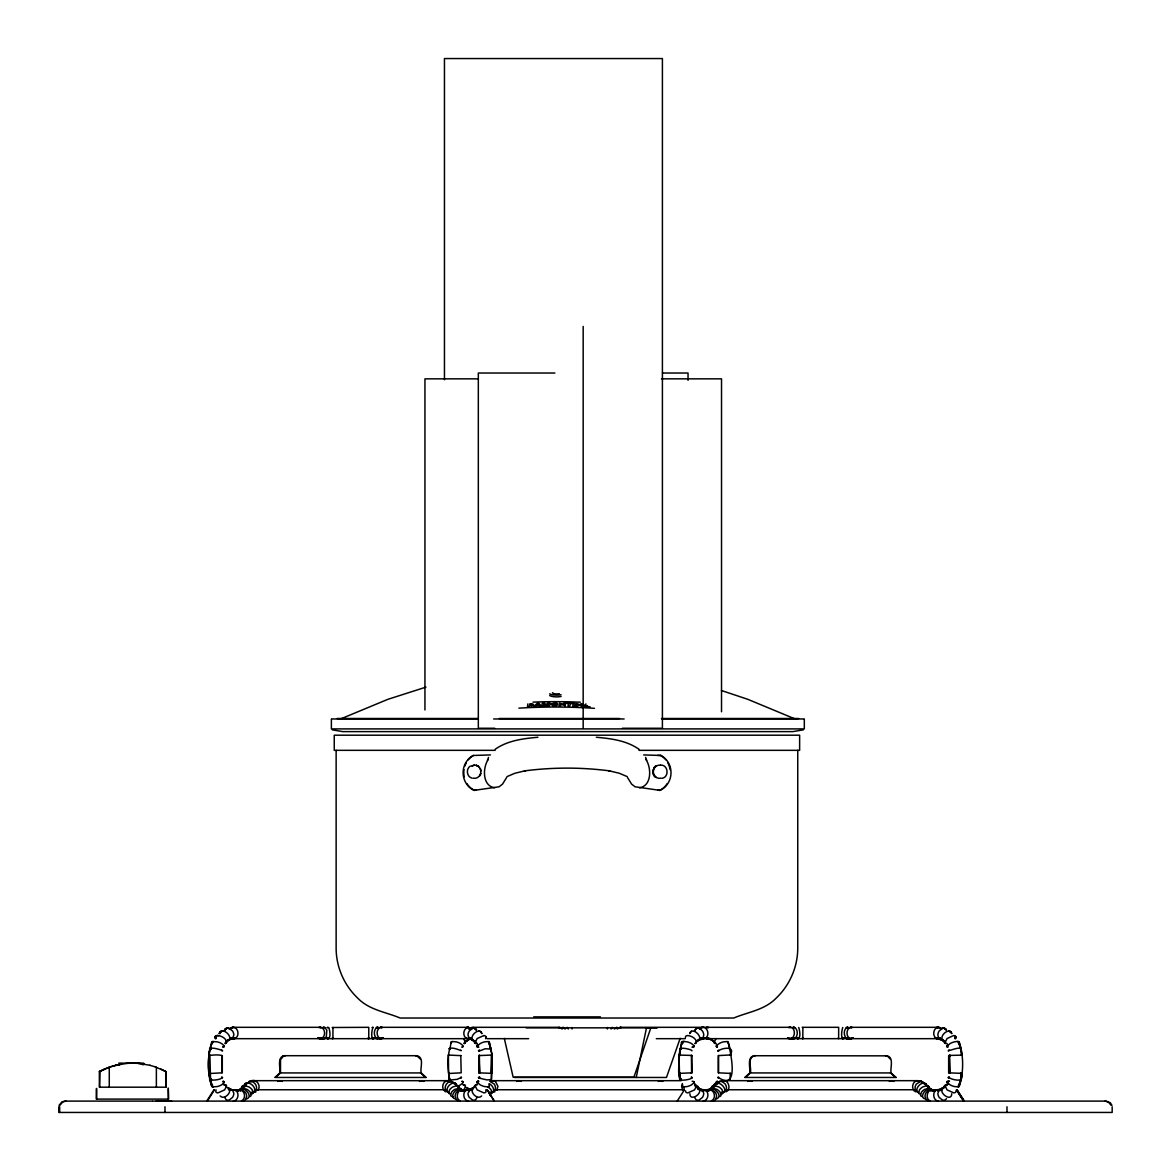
<?xml version="1.0" encoding="UTF-8"?>
<svg xmlns="http://www.w3.org/2000/svg" width="1171" height="1171" viewBox="0 0 1171 1171"><rect width="100%" height="100%" fill="white"/><g stroke="black" fill="none" stroke-linecap="round" stroke-linejoin="round"><path stroke-width="1.5" d="M225.418 1043.522A7.465 3.25 32.4 0 0 226.589 1042.468L226.471 1041.634M465.355 1041.634L465.311 1042.468A7.465 3.25 32.4 0 1 464.14 1043.522M474.577 1086.79L474.636 1085.941A7.465 3.25 32.4 0 1 475.807 1084.902M685.459 1037.594L685.503 1036.745A7.465 3.25 32.4 0 1 687.743 1035.559M696.379 1041.634L696.321 1042.468A7.465 3.25 32.4 0 1 695.15 1043.522M944.485 1086.79L944.529 1085.941A7.465 3.25 32.4 0 1 946.754 1084.756M947.354 1084.756A7.465 3.25 32.4 0 0 945.129 1085.941L947.046 1089.864L953.721 1092.85A7.465 3.25 32.4 0 0 955.946 1091.665L955.99 1090.83M215.186 1036.745L215.449 1038.56M215.771 1036.745L216.049 1038.56M226.589 1042.468C226.457 1038.399 221.641 1035.94 217.996 1035.559A7.465 3.25 32.4 0 0 215.61 1036.745L215.874 1038.56M474.416 1086.79L474.46 1085.941M696.496 1042.468C696.364 1038.399 691.549 1035.94 687.904 1035.559M944.309 1086.79L944.368 1085.941M944.895 1086.79L944.953 1085.941M468.678 1091.138L467.961 1088.137M689.895 1093.714C689.719 1101.252 700.756 1095.148 699.79 1089.952L697.535 1087.639M607.368 1028.987L607.515 1027.509M802.384 1037.916L802.808 1038.677L802.882 1027.509M210.429 1048.382C207.179 1059.243 207.75 1074.495 211.658 1086.117M211.834 1086.117C207.311 1072.182 207.589 1056.33 211.658 1042.292M449.913 1048.382C447.176 1056.989 447.571 1071.099 449.913 1080.043M491.322 1079.662L491.981 1055.056L489.215 1042.292M479.832 1078.228L486.799 1079.896L491.498 1079.662L492.157 1055.056L489.39 1042.292M679.619 1055.144L680.044 1048.762L681.098 1048.382M680.922 1080.043C677.585 1069.167 678.682 1054.017 682.151 1042.292M730.206 1079.662L730.192 1073.192M718.145 1077.335C739.369 1091.65 731.026 1053.959 728.099 1042.292M960.806 1078.081L961.069 1073.28M960.806 1079.662L961.464 1073.353L948.656 1072.826L948.656 1055.583L950.267 1055.422M961.04 1073.192C963.792 1075.593 959.664 1082.751 959.122 1086.117M241.709 1087.8L241.811 1086.908A7.494 3.498 35.9 0 1 244.095 1085.649M240.523 1090.23L240.626 1089.337M489.99 1095.383L489.215 1092.367A5.46 2.562 35.9 0 0 487.151 1090.23M711.851 1086.908L712.012 1088.825L711.719 1086.908A7.494 3.498 35.9 0 1 714.003 1085.649M712.436 1086.908L712.597 1088.825M527.901 703.873L527.477 706.464L529.292 706.391L529.453 705.425C532.966 707.24 535.776 704.152 531.312 703.727M333.076 1037.916L332.901 1038.677L332.974 1027.509M332.169 1027.509L368.777 1027.318L368.748 1038.677L368.982 1037.916M802.984 1037.916L802.779 1038.677L802.603 1037.916M802.179 1027.318L838.67 1027.318L838.641 1038.677L838.26 1037.916M368.953 1037.916L368.777 1038.677L368.572 1037.916M636.234 1077.466L646.436 1028.109L657.019 1028.109M119.457 1064.966L118.798 1063.136L143.579 1063.136L142.935 1064.966M219.138 1033.51L219.958 1031.71L222.051 1031.036M219.738 1033.51L221.392 1031.212M244.139 1085.429L244.944 1083.614L247.008 1082.955M471.342 1089.952L472.147 1088.137L473.918 1087.464L470.683 1089.162L472.045 1089.352M689.631 1033.51C692.339 1025.533 705.454 1039.101 696.877 1040.946L700.112 1039.248M711.06 1088.913L710.812 1089.952C715.188 1091.577 715.818 1098.984 711.397 1100.901M714.866 1084.405L714.734 1086.629M941.235 1089.952L942.904 1087.639M951.716 1093.714C951.73 1102.701 937.093 1092.309 943.328 1087.639L947.178 1084.756M219.299 1033.51L220.968 1031.212M219.899 1033.51C222.505 1025.664 235.356 1038.897 227.145 1040.946L225.286 1042.761M244.271 1085.429L245.076 1083.614M468.766 1038.472L467.961 1040.287L465.868 1040.946L471.328 1038.516L470.449 1037.916M471.166 1089.952L471.415 1088.913M471.752 1089.952L473.421 1087.639M689.792 1033.51L691.461 1031.212M941.074 1089.952L942.743 1087.639M941.66 1089.952L941.908 1088.913M458.944 1088.825L459.252 1086.908M460.862 1091.255L459.925 1088.24L454.846 1089.337A5.46 2.547 -35.9 0 0 451.45 1092.367L450.674 1095.383A7.494 3.498 -35.9 0 0 452.957 1096.642M697.828 1088.825L698.004 1086.908A7.494 3.498 -35.9 0 0 695.706 1085.649M460.993 1091.255L461.154 1089.337L458.725 1088.093M697.96 1088.825L698.136 1086.908M930.886 1091.255L931.062 1089.337L929.833 1088.24L924.753 1089.337A5.46 2.547 -35.9 0 0 921.357 1092.367L920.582 1095.383A7.494 3.498 -35.9 0 0 921.811 1096.495M212.258 1042.292C205.071 1061.863 209.463 1052.568 222.3 1055.583L222.3 1072.826L210.517 1073.456M449.035 1048.762L449.825 1049.421L451.142 1042.292M681.566 1042.292L678.99 1055.056L679.692 1079.896M960.118 1081.272L958.537 1086.117A7.538 2.24 20.1 0 0 958.434 1085.532M958.698 1086.117L960.279 1081.272M959.298 1086.117C963.748 1072.197 963.748 1056.227 959.298 1042.292M216.049 1089.864L215.771 1091.665A7.465 3.25 -32.4 0 0 217.996 1092.865L224.671 1089.864L226.589 1085.941A7.465 3.25 -32.4 0 0 224.364 1084.756M485.599 1038.56L485.863 1036.745A7.465 3.25 -32.4 0 0 483.638 1035.559M954.907 1038.56L955.185 1036.745A7.465 3.25 -32.4 0 0 954.76 1036.101M955.507 1038.56L955.77 1036.745A7.465 3.25 -32.4 0 0 953.545 1035.559L947.046 1038.56L945.129 1042.468A7.465 3.25 -32.4 0 0 947.178 1043.654M474.899 1040.653L474.636 1042.468M485.76 1038.56L486.038 1036.745M955.082 1038.56L955.346 1036.745M955.668 1038.56L955.946 1036.745M680.161 1038.326L666.475 1077.466L514.347 1077.466M487.458 760.316L488.541 757.403M611.072 1028.987L612.667 1027.509L611.818 1027.509M682.356 1083.512L681.61 1086.337L682.708 1090.362M329.11 1037.916L328.29 1038.677L327.499 1037.916C332.154 1039.731 328.861 1026.338 328.714 1027.509M799.017 1037.916L798.198 1038.677L797.407 1037.916C802.033 1039.731 798.812 1026.425 798.622 1027.509M224.012 1030.963L225.213 1028.928A7.626 4.874 67.1 0 1 228.491 1028.387M477.051 1097.461L475.836 1099.481A7.626 4.874 67.1 0 1 472.572 1100.037L469.322 1097.461A5.079 3.25 67.1 0 1 467.99 1093.26L470.318 1089.352L469.103 1089.162L472.718 1089.747M694.505 1030.963L695.706 1028.928A7.626 4.874 67.1 0 1 698.97 1028.387M694.652 1030.963L695.867 1028.928A7.626 4.874 67.1 0 1 699.146 1028.387L700.17 1028.928M717.442 1084.009L719.609 1081.433M59.048 1105.307L61.99 1101.867L65.152 1101.106L152.054 1101.106M59.867 1105.307L62.81 1101.867L65.971 1101.106M506.604 777.529L502.535 784.102L499.08 786.795L474.138 790.366A19.16 17.946 -90 0 1 463.116 773.255A19.16 17.946 -90 0 1 473.186 755.471L490.459 754.929M488.263 759.394C482.54 767.722 482.262 785.931 494.645 787.79M416.144 1055.7L284.904 1055.7C276.546 1056.198 280.601 1068.186 279.884 1072.929L274.878 1077.466M283.572 1056.037L280.528 1059.638L280.484 1072.929L275.463 1077.466L426.185 1077.466L421.165 1072.929L280.484 1072.929M257.957 1090.362C261.557 1085.473 256.112 1077.92 250.243 1081.243L253.214 1081.989L255.278 1084.009A5.079 3.25 67.1 0 1 256.61 1088.21L255.234 1091.562L252.102 1092.865M458.461 1089.938L459.105 1086.908A7.494 3.498 -35.9 0 0 456.822 1085.649L454.172 1082.955L447.468 1080.672L253.58 1080.672M496.841 1090.362L497.938 1086.337L495.45 1081.433M928.369 1089.938L929.145 1086.908M209.916 1079.355C211.702 1081.126 222.973 1079.428 221.905 1077.174M449.21 1079.662L450.001 1078.989L449.269 1079.896M478.456 1050.548L479.32 1051.236M680.453 1079.896L681.01 1078.989M948.949 1050.548L948.173 1050.855L948.964 1050.197M961.04 1049.07L959.122 1042.292M491.308 1049.07L485.189 1048.762L479.261 1051.09M680.044 1079.662L680.849 1078.989M692.324 1077.876L691.637 1077.174M730.192 1049.07L728.274 1042.292M206.725 1101.106L213.956 1089.747M207.311 1101.106L214.542 1089.747M677.219 1101.106L684.45 1089.747L495.04 1089.747M372.92 1027.509C372.861 1026.352 369.494 1039.716 374.178 1037.916L373.344 1038.677L372.524 1037.916M842.827 1027.509C842.71 1026.44 839.446 1039.731 844.071 1037.916L843.222 1038.677L842.432 1037.916M212.434 1084.844L211.936 1085.532A7.538 2.24 -20.1 0 0 212.829 1086.864L217.206 1086.571A5.723 1.698 -20.1 0 0 221.656 1084.844L224.159 1082.663A7.538 2.24 -20.1 0 0 223.266 1081.331M477.387 1045.059L476.89 1045.747A7.538 2.24 -20.1 0 0 477.797 1047.094L478.807 1047.181M477.973 1045.059L477.49 1045.747A7.538 2.24 -20.1 0 0 478.383 1047.094A7.538 2.24 -20.2 0 1 477.651 1045.747L480.169 1043.581A5.723 1.698 -20.2 0 1 484.618 1041.839L488.395 1041.561M716.857 1045.059L716.374 1045.747A7.538 2.24 -20.1 0 0 717.267 1047.094M947.881 1045.059L947.383 1045.747A7.538 2.24 -20.1 0 0 947.588 1046.801M958.537 1043.581L959.02 1042.893A7.538 2.24 -20.1 0 0 958.127 1041.561M212.258 1084.844L211.761 1085.532A7.538 2.24 -20.2 0 0 212.654 1086.864M477.563 1045.059L477.065 1045.747A7.538 2.24 -20.2 0 0 477.958 1047.094M947.471 1045.059L946.973 1045.747A7.538 2.24 -20.2 0 0 947.866 1047.094A7.538 2.24 -20.1 0 1 946.797 1045.747M958.698 1043.581L959.195 1042.893A7.538 2.24 -20.2 0 0 958.302 1041.561L957.102 1041.458M228.887 1039.497L227.467 1040.785M229.472 1039.497L226.384 1040.946L231.697 1038.516M229.048 1039.497L227.628 1040.785M238.767 1090.435L241.855 1088.986L237.962 1091.182L239.792 1089.747M239.352 1090.435L240.772 1089.162M238.899 1090.435L240.318 1089.162M239.484 1090.435C243.7 1084.888 253.99 1097.022 246.496 1098.91M468.356 1039.497L466.936 1040.785M481.662 1095.924C477.607 1100.462 469.322 1092.265 472.835 1087.639M698.794 1039.497L697.374 1040.785M698.809 1040.287L699.38 1039.497M698.955 1039.497L697.96 1040.785M709.26 1090.435L710.68 1089.162M709.392 1090.435L712.305 1087.639M711.456 1088.137L710.651 1089.952L708.001 1091.182M614.248 1028.987L617.322 1027.509L616.473 1027.318M317.722 1037.916L323.474 1038.677L326.314 1037.008L326.826 1030.158L324.894 1027.509L322.611 1027.509M789.678 1038.677L792.547 1038.472C798.827 1039.877 798.812 1026.059 792.518 1027.509M239.894 1089.337A7.494 3.498 35.9 0 1 242.192 1088.093L244.241 1085.649L245.939 1085.795M238.474 1089.938L237.42 1090.508C243.656 1090.26 245.207 1082.941 250.828 1081.243L248.018 1082.868M914.522 1081.433L917.376 1080.672L724.073 1080.672C716.271 1080.16 714.5 1090.025 707.328 1090.508M225.066 1029.807L225.798 1028.928A7.626 4.874 67.1 0 1 229.077 1028.387M237.376 1091.182L241.402 1088.986M707.855 1091.182L709.553 1089.747M937.927 1090.787L938.674 1089.908M946.475 1098.603L945.744 1099.481A7.626 4.874 67.1 0 1 942.479 1100.037L939.215 1097.461A5.079 3.25 67.1 0 1 937.883 1093.26L939.259 1089.908L942.523 1089.352M224.627 1029.807L225.374 1028.928A7.626 4.874 67.1 0 1 228.652 1028.387L229.677 1028.928M225.227 1029.807L225.959 1028.928A7.626 4.874 67.1 0 1 229.238 1028.387L232.487 1030.963A5.079 3.25 67.1 0 1 233.819 1035.149L232.444 1038.516L226.545 1040.946M237.508 1091.182L239.206 1089.747L240.787 1089.938M468.459 1090.787L469.19 1089.908L465.619 1090.508M700.639 1039.058L703.098 1037.638L703.727 1035.149A5.079 3.25 67.1 0 0 702.395 1030.963L700.331 1028.928M707.343 1090.787L708.089 1089.908L704.649 1090.508M708.148 1090.303L707.416 1091.182L708.25 1089.908C713.446 1085.312 723.898 1096.319 716.389 1098.91M937.766 1090.787L938.513 1089.908M716.023 1038.56L714.105 1042.468M617.219 1028.987L620.132 1027.318L790.308 1027.318L789.181 1027.509M229.443 1028.987L233.102 1027.318M230.028 1028.987L231.507 1027.509M230.175 1028.987L233.249 1027.318M468.912 1028.987L471.986 1027.318L559.284 1027.318L562.241 1028.987M469.059 1028.987L473.143 1027.509M699.936 1028.987L701.853 1027.509M700.082 1028.987L702 1027.509M479.261 1077.335L479.642 1078.228M691.929 1050.855C693.334 1050.065 681.493 1046.698 679.648 1049.07M949.169 1077.335C950.164 1079.574 961.479 1081.448 960.601 1078.989M210.56 1048.528L210.941 1049.421M449.21 1048.762C452.489 1046.069 463.95 1052.363 460.701 1050.197M680.453 1048.528L681.01 1049.421M464.184 1042.761L469.249 1039.248M470.318 766.054C465.751 768.908 466.658 776.666 471.913 778.159M915.107 1081.433L916.22 1080.862C911.872 1082.443 911.228 1089.923 915.649 1091.826M744.771 1077.466L749.791 1072.929C750.538 1068.245 746.425 1056.213 754.753 1055.73L887.34 1055.847M896.078 1077.466L891.072 1072.929L750.391 1072.929L745.371 1077.466L896.093 1077.466M585.954 703.976L582.968 706.45L590.067 706.757M462.355 1090.83L464.536 1088.81L465.487 1085.941A7.465 3.25 -32.4 0 0 463.248 1084.756M325.026 1037.916L324.265 1038.472L325.07 1037.916M325.611 1037.916L323.445 1038.677M379.214 1037.916L376.989 1038.677L375.437 1037.916L380.648 1038.677M794.158 1038.472L794.933 1037.916L793.338 1038.677L791.757 1037.916M794.758 1038.472L795.519 1037.916M847.716 1038.472L850.058 1038.472L846.926 1038.677L848.521 1037.916M848.346 1038.472L849.107 1037.916C845.36 1035.135 846.809 1026.469 852.225 1027.509L849.517 1027.509M377.823 1038.472L378.584 1037.916M378.409 1038.472L381.248 1038.677L380.194 1038.472M495.201 749.264C507.57 740.54 523.188 738.564 537.884 737.262M211.117 1078.989L210.385 1079.896M479.642 1050.197L479.085 1051.09M718.54 1050.197L717.735 1050.855L718.613 1051.236M680.424 1078.989C678.829 1081.799 695.325 1078.857 691.227 1077.174M210.356 1078.989L209.55 1079.662L211.014 1080.043M210.941 1078.989L210.151 1079.662L212.258 1086.117M221.817 1078.228L222.607 1077.569L221.743 1077.174M479.232 1050.197L478.676 1051.09M460.701 1078.228L461.506 1077.569L460.803 1077.174M680.263 1078.989C677.175 1076.178 679.678 1060.97 678.814 1055.056L691.358 1055.422M949.139 1050.197C946.607 1052.187 961.611 1045.396 960.601 1049.421M253.185 1092.689C258.088 1089.103 250.184 1080.687 245.529 1083.614L244.827 1086.629M246.525 1083.116L245.105 1084.405L244.959 1086.629M490.986 1092.865C496.402 1092.001 492.493 1084.727 489.024 1083.614M715.437 1083.614L716.286 1083.116M709.231 1089.659L711.514 1089.352M709.377 1089.659L710.226 1089.162L706.699 1089.747M709.963 1089.659L710.812 1089.162M722.009 1092.865C731.07 1090.333 715.013 1076.617 714.852 1086.629M231.331 1039.058L232.282 1038.516M230.892 1039.058L231.858 1038.516M471.166 1038.516L469.351 1038.516L467.99 1035.149A5.079 3.25 -67.1 0 1 469.322 1030.963L472.411 1028.387A7.626 4.874 -67.1 0 1 475.689 1028.928L476.421 1029.807M492.069 1092.689L494.865 1090.684L495.494 1088.21A5.079 3.25 67.1 0 0 494.162 1084.009L489.712 1081.243M723.078 1092.689L725.874 1090.684L726.518 1088.21A5.079 3.25 67.1 0 0 725.186 1084.009L721.922 1081.433M319.815 1038.677L322.449 1037.916L324.06 1038.677L320.898 1038.472M380.194 1027.509C376.403 1029.324 376.154 1035.266 379.199 1037.916M381.775 1038.472L382.771 1037.916L381.731 1038.472M382.361 1038.472L383.371 1037.916L379.609 1038.472M788.185 1037.916L789.181 1038.472L787.585 1037.916C795.592 1042.483 797.158 1025.269 788.595 1027.509M321.483 1038.472C325.977 1036.496 325.553 1028.006 320.4 1027.318L232.502 1027.318L233.673 1027.509M790.791 1038.472L791.801 1037.916M791.391 1038.472L793.923 1038.677M230.907 1028.079L231.946 1027.509M235.283 1037.916L233.088 1038.677L467.961 1038.677L470.083 1037.916M234.829 1038.472L235.869 1037.916M251.384 1081.433L254.166 1080.672L250.111 1081.243L251.311 1081.433M251.97 1081.433L253.024 1080.862M236.835 1090.508L240.772 1089.557M466.819 1089.938C461.974 1091.987 463.262 1100.696 468.546 1101.106M704.137 1038.472L705.191 1037.916M701.985 1038.472L705.776 1037.916M721.878 1081.433C728.025 1077.788 731.992 1089.542 725.932 1091.826M707.782 1089.938L706.742 1090.508L707.928 1089.938M935.087 1090.508L937.708 1089.747M234.39 1038.472L235.444 1037.916M251.516 1081.433L252.555 1080.862M252.102 1081.433L254.297 1080.672M236.981 1090.508L238.02 1089.938M241.489 1100.901C245.925 1098.984 245.281 1091.592 240.933 1089.938M704.298 1038.472L705.337 1037.916M704.883 1038.472C709.963 1036.364 708.265 1027.026 702.556 1027.318M704.503 1090.508L705.542 1089.938M722.009 1081.433L723.049 1080.862M707.474 1090.508L708.514 1089.938M934.926 1090.508L935.98 1089.938M935.512 1090.508L936.566 1089.938M230.365 1039.248L227.145 1040.946L230.219 1039.248M419.467 1081.433L421.692 1080.672L423.931 1081.433M697.038 1040.946L703.581 1038.677L702.571 1038.472M658.351 1081.433L660.576 1080.672L662.815 1081.433M710.226 1089.557L711.309 1088.986M889.36 1081.433L891.599 1080.672L893.824 1081.433M943.811 1087.464L940.591 1089.162L942.377 1089.352M277.805 1081.433L280.045 1080.672L282.27 1081.433M470.844 1089.162L474.079 1087.464M516.689 1081.433L518.929 1080.672L521.168 1081.433M710.08 1089.557L711.163 1088.986M711.748 1088.986L709.67 1089.747M747.713 1081.433L749.938 1080.672L752.177 1081.433M940.752 1089.162L943.972 1087.464M467.39 1027.509C463.423 1029.089 462.53 1035.193 465.765 1037.916M468.532 1038.472L469.644 1037.916M444.614 1081.433L448.625 1080.862M444.482 1081.433L447.351 1080.672M464.214 1090.508C458.095 1086.908 454.304 1098.676 460.291 1100.901M704.649 1037.916L706.845 1038.677L708.967 1037.916M701.458 1090.508L703.742 1089.747L699.526 1089.162L702.351 1089.908L703.727 1093.26A5.079 3.25 -67.1 0 1 702.395 1097.461L699.146 1100.037A7.626 4.874 -67.1 0 1 695.867 1099.481L694.652 1097.461M939.391 1037.916L937.122 1038.677M939.991 1037.916L938.439 1038.472L943.972 1040.946M940.137 1037.916L937.283 1038.677L934.926 1037.916M931.033 1089.659L930.184 1089.162L934.121 1090.508C927.974 1086.922 924.226 1098.676 930.198 1100.901M166.033 1087.186L99.359 1087.186L99.359 1071.611L100.896 1070.997M99.359 1071.611L104.746 1069.079M100.677 1070.997L109.84 1066.957L121.257 1064.102M99.667 1071.465L104.365 1069.255M99.974 1071.465L99.652 1087.186M506.999 776.607L514.918 773.255L525.618 770.679L524.374 770.913C552.653 767.195 581.577 767.195 609.842 770.913L608.613 770.679L619.298 773.255L627.188 776.607M470.625 1028.928L471.825 1028.387M460.862 1089.938L458.49 1090.303L456.427 1092.323A5.079 3.25 -67.1 0 0 455.095 1096.51L456.47 1099.876A7.626 4.874 -67.1 0 0 458.534 1100.608M940.694 1028.928L941.718 1028.387A7.626 4.874 -67.1 0 1 944.997 1028.928L945.744 1029.807M930.769 1089.938L928.383 1090.303L926.32 1092.323A5.079 3.25 -67.1 0 0 925.002 1096.51L926.363 1099.876A7.626 4.874 -67.1 0 0 928.442 1100.608M339.619 719.36L387.835 699.336L425.966 687.128M104.453 1069.079L110.074 1066.957M662.113 778.305C669.578 777.032 668.173 764.253 660.444 765.19M459.676 1089.747L458.564 1089.162C454.509 1089.645 449.401 1097.681 455.285 1098.91M929.584 1089.747L928.471 1089.162C924.417 1089.645 919.308 1097.681 925.192 1098.91M212.419 1086.117L210.326 1079.662L209.887 1073.28M479.729 1072.768L478.749 1072.826L478.749 1055.583L479.598 1055.422M479.744 1072.914L479.349 1055.583L491.557 1055.056L491.557 1073.353L478.749 1072.826M491.176 1073.412L491.557 1055.056M448.771 1073.28L449.035 1079.662M460.789 1055.51L461.184 1072.826L449.401 1073.456M718.438 1072.914L718.438 1055.51M679.019 1073.412L691.607 1072.826L691.402 1055.51M949.461 1072.914L949.242 1055.583L950.091 1055.422M479.598 1072.738L478.939 1055.583L479.773 1055.422M730.821 1073.412L718.409 1072.826L718.409 1055.583L730.192 1054.969M718.145 1051.09C721.19 1048.06 736.266 1045.176 730.192 1055.232M950.091 1073.002L949.637 1055.51M961.845 1055.144L949.681 1055.422M282.987 1056.037L284.202 1055.847M754.109 1055.847C747.025 1058.028 751.694 1068.084 750.377 1072.929M110.001 1066.957L115.592 1065.303M210.56 1079.896L209.887 1054.998M221.905 1055.642L221.905 1072.768M448.595 1073.412L448.376 1055.056L460.964 1055.642M491.937 1073.412L491.308 1073.192M691.812 1055.642L692.032 1072.826L691.183 1073.002M949.052 1072.768L949.052 1055.642M692.207 1055.583L691.183 1055.686M949.242 1072.826L950.091 1072.738M961.215 1073.456L962.05 1073.353L960.615 1073.456M323.24 1027.509L324.85 1027.509M376.198 1027.509L378.438 1027.509L376.989 1027.318M377.574 1027.318C373.256 1028.767 373.256 1037.228 377.574 1038.677L376.023 1037.916M562.095 1027.509L565.198 1028.987M793.104 1027.509L793.923 1027.318M846.106 1027.509L848.316 1027.509M847.526 1027.318C843.281 1028.782 843.383 1035.984 846.662 1038.472M211.014 1048.382L210.151 1048.762L211.117 1049.421M211.204 1048.382L209.916 1049.07M479.32 1077.174L478.441 1077.569L479.232 1078.228M479.729 1077.174L478.456 1077.876M718.613 1077.174L717.735 1077.569L718.54 1078.228M949.052 1077.174L948.173 1077.569L948.964 1078.228M949.213 1077.174L948.349 1077.569L949.139 1078.228M115.285 1065.303L127.024 1063.385M318.688 1027.509L321.44 1027.509M379.609 1027.509L382.361 1027.509L381.248 1027.318M558.172 1027.509L560.324 1027.509M850.6 1038.677L853.264 1037.916L851.185 1038.677L848.463 1037.916M803.365 729.84L792.957 731.612L342.722 731.612L332.315 729.84M233.249 1038.677C239.221 1038.853 239.455 1029.236 234.42 1027.509M248.999 1081.433L250.696 1081.243M254.283 1092.119L251.97 1092.119M254.883 1092.016L256.025 1091.826M701.268 1027.509L703.156 1027.318M495.318 1081.433L493.181 1080.672L490.869 1081.433L493.181 1080.672L681.2 1080.672M469.732 1089.352L472.63 1089.352M493.167 1092.119L490.854 1092.119M493.767 1092.016L494.909 1091.826M719.492 1081.433L721.79 1081.433M724.176 1092.119L721.863 1092.119M939.625 1089.352L944.412 1087.464L943.489 1087.639M937.869 1089.747C931.867 1090.362 932.672 1100.769 938.454 1101.106M229.779 1039.248L233.688 1038.677L230.819 1037.916L232.517 1038.472M466.79 1027.509L468.546 1027.318L380.648 1027.318L381.731 1027.509M706.274 1027.509L708.572 1027.509M447.468 1080.672C443.062 1081.038 441.438 1087.069 443.824 1090.362M467.214 1089.747L471.43 1089.162M703.581 1089.747L701.824 1089.938L702.966 1090.508M941.338 1089.162L937.122 1089.747L938.293 1089.938M466.644 1027.509L468.4 1027.318M467.815 1038.677L468.971 1038.472M233.249 1101.106C239.323 1100.769 239.762 1089.542 233.249 1089.747M706.113 1027.509L708.426 1027.509M707.87 1038.472L704.503 1037.916M460.715 1089.938L464.082 1090.508M938.879 1038.472L935.98 1038.472M703.156 1101.106C708.001 1100.681 709.524 1093.407 705.937 1090.508M915.502 1080.862L921.84 1081.433M228.433 1089.352L235.869 1090.508M228.579 1089.352L230.365 1089.162L226.984 1087.464M449.166 1081.433L450.22 1081.243M451.933 1081.433L448.552 1081.989L446.502 1084.009A5.079 3.25 -67.1 0 0 445.17 1088.21L445.8 1090.684L448.595 1092.689C443.97 1089.293 450.674 1081.872 455.256 1083.116M467.902 1089.352L469.249 1089.162L465.868 1087.464M698.326 1089.352L701.385 1089.352M698.926 1089.352L700.273 1089.162L697.038 1087.464L698.809 1088.137L699.614 1089.952M919.059 1081.433L920.713 1081.243M928.779 1088.093L924.08 1082.955L920.845 1081.243L916.395 1084.009A5.079 3.25 -67.1 0 0 915.063 1088.21L915.707 1090.684L918.503 1092.689C912.59 1088.84 924.461 1078.315 926.817 1085.429L925.88 1083.614M209.931 1073.192L209.111 1073.412M730.016 1055.232L731.041 1055.056M679.824 1073.192L679.648 1073.192M691.358 1073.002L691.607 1072.826M210.341 1073.192L209.126 1073.28L210.341 1073.456M479.173 1031.036C474.972 1031.007 469.176 1037.638 473.582 1040.785M949.081 1031.036C944.865 1031.007 939.069 1037.638 943.489 1040.785M474.138 790.366L476.348 790.132M694.579 1085.795L695.837 1085.649M926.861 1085.649L922.836 1086.908A5.46 2.547 -35.9 0 0 919.44 1089.938L918.664 1092.953A7.494 3.498 -35.9 0 0 919.894 1094.065M639.498 787.79C651.881 785.931 651.588 767.722 645.865 759.394M483.813 1035.559L477.139 1038.56L475.221 1042.468M682.561 1041.561L684.347 1041.458M692.149 1047.181L693.173 1047.094A7.538 2.24 20.1 0 0 694.066 1045.747L691.549 1043.581A5.723 1.698 20.1 0 0 687.099 1041.839L683.762 1041.458M478.807 1081.243L477.797 1081.331A7.538 2.24 20.1 0 0 476.89 1082.663L477.387 1083.351M948.276 1081.331L949.3 1081.243M948.451 1081.331L949.476 1081.243M957.278 1041.458L954.526 1041.839A5.723 1.698 -20.2 0 0 950.076 1043.581L947.559 1045.747A7.538 2.24 -20.2 0 0 947.763 1046.801M284.26 1055.73L285.504 1055.7M754.153 1055.73L755.412 1055.7M210.604 1048.382C213.722 1047.152 223.851 1050.929 222.007 1050.548M126.717 1063.385L132.821 1063.136M156.094 1101.106L171.566 1101.106M554.908 373.022L478.324 373.022L478.324 728.26L494.733 728.26M662.508 373.022L688.036 373.022L688.036 380.312M477.709 378.848L424.941 378.848L424.941 709.963M661.483 378.848L721.526 378.848L721.526 711.792M337.043 718.496L477.929 718.496M499.212 718.496L619.532 718.496M661.439 718.496L798.637 718.496M331.495 718.965L477.534 718.965M493.65 718.965L624.128 718.965M661.937 718.965L804.184 718.965M622.445 728.26L662.405 728.26L662.405 58.55L444.453 58.55L444.453 379.726M495.157 750.333L334.247 750.333L334.247 735.198L799.632 735.198L799.632 750.333L638.971 750.333M657.78 755.383L660.942 755.471A19.16 17.931 -90 0 1 671.012 773.255A19.16 17.931 -90 0 1 659.976 790.366L657.78 790.132M526.174 1027.831L650.842 1027.831L633.921 1077.188L513.147 1077.188L504.32 1038.414M487.019 1038.677L528.633 1038.677M656.287 1038.677L685.181 1038.677M701.283 1038.677L937.869 1038.677C931.867 1038.062 932.672 1027.655 938.454 1027.318L850.556 1027.318L851.639 1027.509M231.609 1089.747L240.626 1089.747M256.156 1089.747L445.609 1089.747M461.008 1089.747L469.527 1089.747M701.429 1089.747L710.534 1089.747M726.064 1089.747L915.517 1089.747M930.916 1089.747L939.435 1089.747M168.243 1088.035L168.492 1099.101L96.388 1099.101L96.52 1088.445L96.608 1099.101M152.654 1101.106L1105.848 1101.106L1110.313 1102.76L1111.952 1105.307M643.669 754.929L660.942 755.471M132.513 1063.136L138.661 1063.385M585.866 705.557L587.432 705.63M450.088 1080.043L457.144 1079.355L461.447 1077.335M210.604 1080.043L211.614 1080.086M950.267 1055.686L949.242 1055.583M730.016 1054.969L730.645 1054.998M885.452 1055.7L886.696 1055.73M415.544 1055.7L416.803 1055.73M727.279 1041.561L723.502 1041.839A5.723 1.698 -20.2 0 0 719.067 1043.581L716.55 1045.747A7.538 2.24 -20.2 0 0 717.442 1047.094M692.149 1081.243L693.173 1081.331M596.346 737.262C611.028 738.564 626.631 740.54 638.971 749.264M217.411 1035.559L218.684 1035.706M714.149 1085.649L718.76 1086.908A5.46 2.562 35.9 0 1 722.156 1089.938L722.917 1092.953A7.494 3.498 35.9 0 1 720.633 1094.212M242.909 1088.093L246.935 1089.337A5.46 2.562 35.9 0 1 250.331 1092.367L251.106 1095.383A7.494 3.498 35.9 0 1 249.862 1096.495M242.324 1088.093L243.583 1088.24M1105.029 1101.106L1108.19 1101.867L1111.133 1105.307M659.976 790.366L635.063 786.795L631.608 784.102L627.524 777.529M138.573 1063.385L144.428 1064.102M138.354 1063.385L150.093 1065.303M697.609 1088.093L700.038 1089.337M697.755 1088.093L699.907 1089.337M960.615 1073.192L961.845 1073.28M691.183 1055.422L691.812 1055.51M679.824 1055.232L678.814 1055.056M449.225 1055.232L448.376 1055.056M948.905 1031.036L950.998 1031.71L951.818 1033.51M937.283 1038.677L944.412 1040.946L941.484 1039.497M713.549 1040.946L711.617 1040.287L710.812 1038.472M478.998 1031.036L481.105 1031.71L481.91 1033.51M474.665 1040.946L471.415 1039.497M710.812 1089.557L715.276 1092.323A5.079 3.25 67.1 0 1 716.608 1096.51L715.232 1099.876A7.626 4.874 67.1 0 1 713.154 1100.608M240.919 1089.557L245.368 1092.323A5.079 3.25 67.1 0 1 246.7 1096.51L245.325 1099.876A7.626 4.874 67.1 0 1 243.246 1100.608M937.283 1089.747L940.137 1090.508M724.073 1080.672L725.23 1080.862M232.663 1027.318L234.259 1027.509M493.05 1080.672L494.221 1080.862M233.834 1038.677L231.565 1037.916M937.708 1027.318L938.849 1027.509M941.177 1039.248L938.674 1038.516M706.845 1038.677L710.168 1039.248L708.089 1038.516M917.259 1080.672L918.401 1080.862M916.659 1080.672L918.854 1081.433M920.128 1081.243L921.24 1081.433M920.845 1081.243L916.791 1080.672L919.572 1081.433M933.536 1090.508L931.194 1089.747L932.863 1091.182M932.057 1090.435L930.638 1089.162L932.936 1089.938M467.8 1027.318L471.474 1028.987M471.269 1039.248L465.619 1037.916M705.776 1090.508L701.985 1089.938L703.112 1090.508M446.883 1080.672L450.82 1081.243M463.028 1089.938L461.989 1089.747L463.687 1091.182M229.779 1089.162L232.444 1089.908L233.819 1093.26A5.079 3.25 -67.1 0 1 232.487 1097.461L229.238 1100.037A7.626 4.874 -67.1 0 1 225.959 1099.481L224.759 1097.461M941.338 1039.248L938.527 1037.638L937.883 1035.149A5.079 3.25 -67.1 0 1 939.215 1030.963L942.318 1028.387A7.626 4.874 -67.1 0 1 945.583 1028.928M920.26 1081.243L922.924 1081.989L924.124 1084.009M933.082 1089.938L931.34 1089.747L932.994 1091.182M917.405 1092.119L918.518 1092.309M467.961 1027.318L471.62 1028.987M702.995 1089.747L704.722 1089.938M450.952 1081.243L453.016 1081.989L454.231 1084.009M447.498 1092.119L448.61 1092.309M230.219 1089.162L231.331 1089.352M229.618 1089.162L230.731 1089.352M233.088 1089.747L234.244 1089.938M788.639 1038.472L790.308 1038.677M318.732 1038.472L320.4 1038.677L318.307 1037.916M789.678 1027.318L791.347 1027.509M849.517 1038.472L851.185 1038.677M380.692 1027.318L381.775 1027.509M416.203 1055.73L417.432 1055.847M489.859 1048.382L490.678 1048.528M847.716 1027.509L846.896 1027.318L848.346 1027.509M794.201 1027.509L793.382 1027.318L794.758 1027.509M562.914 1027.318L563.734 1027.509M377.033 1027.318L377.852 1027.509M323.445 1027.318L324.265 1027.509M679.795 1073.412L680.219 1079.662M491.761 1054.998L491.381 1055.056M478.749 1055.583L479.525 1055.583M149.786 1065.303L155.626 1066.957M886.754 1055.847C894.527 1057.032 889.931 1068.303 891.072 1072.929M417.447 1055.847C424.517 1058.028 419.877 1068.084 421.165 1072.929M416.861 1055.847L420.404 1059.067M721.438 690.509L747.845 699.336L796.06 719.36M155.304 1066.957L164.774 1070.982M887.384 1056.037L890.311 1059.067M567.642 1027.509L566.749 1027.509L568.374 1028.987M373.154 1027.509L372.305 1027.509L373.183 1027.509M328.158 1027.509L327.28 1027.509L328.129 1027.509M166.033 1071.611L165.799 1087.186L165.726 1071.611M160.866 1069.079L165.711 1071.45L164.482 1070.982M938.879 1089.938L939.991 1090.508M701.458 1037.916L702.424 1038.472M700.873 1037.916L701.824 1038.472M473.304 1027.509L476.158 1030.158M254.868 1080.862L255.981 1081.433M254.751 1080.862L255.849 1081.433M940.591 1039.248L944.573 1040.946M696.877 1087.464L700.726 1089.747M474.504 1040.946L469.19 1038.516M470.844 1039.248L473.918 1040.946M935.087 1037.916L936.566 1038.472M917.932 1080.862L919.455 1081.433M932.35 1089.938L933.389 1090.508M704.298 1089.938L705.191 1090.508M468.956 1027.509L471.035 1028.987L469.995 1028.079M448.493 1080.862L449.664 1081.433M448.025 1080.862L449.079 1081.433L447.908 1080.862M444.702 1091.255L445.741 1091.826M234.39 1089.938L235.283 1090.508M939.098 1038.516L940.064 1039.058M931.75 1089.747L933.594 1091.182L930.052 1089.162L930.901 1089.659M708.25 1038.516L713.388 1040.946L710.885 1039.497M949.564 1031.212L950.984 1032.485M949.988 1031.212L951.657 1033.51M949.403 1031.212L950.823 1032.485M943.328 1040.785L941.908 1039.497M694.14 1083.116L695.808 1085.429M694.008 1083.116L695.676 1085.429M698.121 1087.639L699.541 1088.913M700.609 1089.659L698.677 1088.24L700.478 1089.659M480.081 1031.212L481.749 1033.51M472.996 1040.785L472.001 1039.497M467.112 1087.639L468.605 1089.952M455.124 1083.116L456.91 1085.429L455.973 1083.614M228.213 1087.639L229.721 1089.952M680.849 1049.421L680.044 1048.762M221.817 1050.197L222.607 1050.855L221.831 1050.548M210.356 1049.421L209.55 1048.762M845.93 1037.916L846.692 1038.472M792.343 1037.916L793.104 1038.472M322.435 1037.916L323.196 1038.472M948.32 1084.097L946.973 1082.663A7.538 2.24 20.2 0 1 947.866 1081.331A7.538 2.24 20.1 0 0 946.797 1082.663M890.487 1072.929L894.234 1076.325M420.579 1072.929L425.6 1077.466M945.67 1042.761L941.323 1039.497M929.833 1088.24L932.189 1090.435M927.52 1088.24L928.471 1089.162M714.31 1041.853L716.169 1043.654A7.465 3.25 -32.4 0 1 713.929 1042.468L713.886 1041.634M475.426 1041.853L477.27 1043.654A7.465 3.25 -32.4 0 1 475.045 1042.468L475.002 1041.634M459.925 1088.24L462.15 1090.435M457.612 1088.24L458.564 1089.162M960.996 1048.528L961.874 1055.056M941.367 1028.987L939.449 1027.509L936.537 1027.509L939.596 1027.509L941.528 1028.987M939.903 1028.079L940.781 1028.987M940.05 1028.079L940.928 1028.987M463.57 1038.56L465.487 1042.468A7.465 3.25 32.4 0 1 464.302 1043.522M946.475 1029.807L945.744 1028.928A7.626 4.874 -67.1 0 0 942.479 1028.387M946.329 1029.807L945.158 1028.928A7.626 4.874 -67.1 0 0 941.879 1028.387M702.19 1089.908L702.922 1090.787M701.839 1090.303L702.571 1091.182M701.766 1089.908L702.498 1090.787M701.692 1090.303L702.439 1091.182M476.582 1029.807L475.836 1028.928A7.626 4.874 -67.1 0 0 472.572 1028.387M463.54 1091.182L460.876 1089.162L462.296 1090.435M458.871 1088.093L456.953 1085.649L452.928 1086.908A5.46 2.547 -35.9 0 0 449.532 1089.938L448.756 1092.953A7.494 3.498 -35.9 0 0 450.001 1094.065M698.384 1088.137L699.204 1089.952M229.077 1088.137C232.282 1092.616 223.939 1100.403 220.133 1095.924M958.698 1084.844L959.195 1085.532A7.538 2.24 20.2 0 1 958.302 1086.864L954.526 1086.571A5.723 1.698 20.2 0 1 950.076 1084.844L947.559 1082.663A7.538 2.24 20.2 0 1 947.763 1081.623M925.427 1083.614L926.232 1085.429L925.851 1084.405M682.166 1043.581L681.668 1042.893A7.538 2.24 20.2 0 1 681.873 1041.839M471.576 1039.497L472.147 1040.287M488.79 1084.844L489.288 1085.532A7.538 2.24 20.2 0 1 488.395 1086.864L484.618 1086.571A5.723 1.698 20.2 0 1 480.169 1084.844L477.651 1082.663A7.538 2.24 20.2 0 1 478.544 1081.331A7.538 2.24 20.1 0 0 477.475 1082.663M212.258 1043.581L211.761 1042.893A7.538 2.24 20.2 0 1 212.654 1041.561L217.206 1041.839A5.723 1.698 20.1 0 1 221.656 1043.581L224.159 1045.747A7.538 2.24 20.1 0 1 223.266 1047.094M958.537 1084.844L959.02 1085.532A7.538 2.24 20.1 0 1 958.127 1086.864M947.881 1083.351L947.383 1082.663A7.538 2.24 20.1 0 1 947.588 1081.623M682.327 1043.581L681.844 1042.893A7.538 2.24 20.1 0 1 682.737 1041.561M212.434 1043.581L211.936 1042.893A7.538 2.24 20.1 0 1 212.829 1041.561M571.858 1027.509L572.077 1028.987M645.616 757.403L646.699 760.316M485.76 1089.864L486.038 1091.665A7.465 3.25 32.4 0 1 483.813 1092.865L477.139 1089.864L475.221 1085.941A7.465 3.25 32.4 0 1 477.446 1084.756M215.288 1038.56L215.025 1036.745A7.465 3.25 32.4 0 1 217.25 1035.559M958.698 1042.292L960.279 1047.152M488.805 1042.292L490.912 1048.762M960.118 1047.152L958.537 1042.292A7.538 2.24 -20.1 0 1 958.434 1042.893M489.156 1043.917L490.737 1048.762M712.466 1088.825L712.305 1086.908A7.494 3.498 35.9 0 1 714.603 1085.649M240.655 1091.255L240.479 1089.337A7.494 3.498 35.9 0 1 242.778 1088.093M228.887 1088.913L229.121 1089.952M229.048 1088.913L229.296 1089.952M684.215 1089.542L684.054 1088.21A5.079 3.25 -67.1 0 1 684.201 1086.776M960.806 1048.762L961.464 1055.056M944.895 1041.634L944.953 1042.468M944.309 1041.634L944.368 1042.468A7.465 3.25 -32.4 0 0 945.539 1043.522M685.62 1090.83L685.679 1091.665A7.465 3.25 -32.4 0 0 687.904 1092.865L694.579 1089.864L696.496 1085.941A7.465 3.25 -32.4 0 0 695.325 1084.902M474.416 1041.634L474.46 1042.468A7.465 3.25 -32.4 0 0 475.646 1043.522M944.485 1041.634L944.529 1042.468M696.321 1085.941L696.379 1086.79M1112.172 1106.771L1112.172 1112.45L58.828 1112.45L58.828 1106.771M1006.987 1106.771L1006.987 1112.45M804.316 719.433L804.316 728.904L331.378 728.904L331.378 719.433M797.744 750.333L797.744 948.964C797.466 967.422 789.649 985.294 776.271 998.014C764.765 1010.046 748.167 1011.949 733.734 1018.023L400.145 1018.023C385.713 1011.949 369.114 1010.046 357.609 998.014C344.23 985.294 336.399 967.422 336.136 948.964L336.136 750.333M600.445 1016.882L533.713 1016.882M583.173 326.431L583.173 728.26M168.346 1088.884L168.419 1099.101M164.979 1106.771L164.979 1112.45M156.372 1067.264L156.372 1087.186M109.269 1067.279L109.269 1087.186M59.662 1106.771L59.662 1112.45M926.715 1085.649A7.494 3.498 -35.9 0 1 929.013 1086.908M712.685 1088.093A7.494 3.498 35.9 0 0 710.387 1089.337A7.494 3.498 35.9 0 1 712.817 1088.093L716.842 1089.337A5.46 2.562 35.9 0 1 720.238 1092.367L721.014 1095.383A7.494 3.498 35.9 0 1 719.77 1096.495M693.891 1045.747A7.538 2.24 20.2 0 1 692.998 1047.094M693.686 1081.623A7.538 2.24 -20.2 0 1 693.891 1082.663M683.147 1086.864A7.538 2.24 -20.2 0 1 682.254 1085.532L682.752 1084.844L682.43 1085.532A7.538 2.24 -20.1 0 0 683.322 1086.864L687.099 1086.571A5.723 1.698 -20.1 0 0 691.549 1084.844L694.066 1082.663A7.538 2.24 -20.1 0 0 693.861 1081.623M683.147 1041.561A7.538 2.24 20.2 0 0 682.254 1042.893L682.752 1043.581L682.43 1042.893A7.538 2.24 20.1 0 1 683.322 1041.561M225.418 1043.112A7.465 3.25 32.4 0 0 225.827 1042.468L225.886 1041.634L226.003 1042.468A7.465 3.25 32.4 0 1 225.593 1043.112M223.5 1046.347A7.538 2.24 20.2 0 1 223.193 1046.801M223.193 1081.623A7.538 2.24 -20.2 0 1 223.398 1082.663M225.418 1085.297A7.465 3.25 -32.4 0 1 225.827 1085.941M477.065 1082.663A7.538 2.24 20.2 0 1 477.958 1081.331M223.676 1046.347A7.538 2.24 20.1 0 1 223.368 1046.801M223.368 1081.623A7.538 2.24 -20.1 0 1 223.573 1082.663M223.778 1084.756A7.465 3.25 -32.4 0 1 224.832 1084.902M225.593 1085.297A7.465 3.25 -32.4 0 1 226.003 1085.941M241.943 1086.908A7.494 3.498 35.9 0 1 244.241 1085.649M488.234 1041.561A7.538 2.24 -20.1 0 1 489.112 1042.893M226.427 1042.468A7.465 3.25 32.4 0 1 225.242 1043.522M224.085 1046.347A7.538 2.24 20.2 0 1 223.09 1047.094M223.09 1081.331A7.538 2.24 -20.2 0 1 223.983 1082.663M213.239 1086.864A7.538 2.24 -20.2 0 1 212.346 1085.532M224.203 1084.756A7.465 3.25 -32.4 0 1 226.427 1085.941M212.346 1042.893A7.538 2.24 20.2 0 1 213.239 1041.561M244.695 1085.649A7.494 3.498 35.9 0 0 242.397 1086.908L242.573 1088.825L242.529 1086.908A7.494 3.498 35.9 0 1 244.827 1085.649L248.852 1086.908A5.46 2.562 35.9 0 1 252.248 1089.938L253.024 1092.953A7.494 3.498 35.9 0 1 250.726 1094.212M213.415 1086.864A7.538 2.24 -20.1 0 1 212.522 1085.532M212.522 1042.893A7.538 2.24 20.1 0 1 213.415 1041.561M716.374 1082.663A7.538 2.24 20.1 0 1 717.267 1081.331M714.105 1085.941A7.465 3.25 32.4 0 1 715.291 1084.902M727.118 1041.561A7.538 2.24 -20.1 0 1 728.011 1042.893M462.969 1046.347A7.538 2.24 20.2 0 1 461.974 1047.094M461.974 1081.331A7.538 2.24 -20.2 0 1 462.867 1082.663M463.087 1084.756A7.465 3.25 -32.4 0 1 465.311 1085.941M451.245 1042.893A7.538 2.24 20.2 0 1 452.138 1041.561M716.55 1082.663A7.538 2.24 20.2 0 1 717.442 1081.331M462.15 1047.094A7.538 2.24 20.1 0 0 463.043 1045.747L460.54 1043.581A5.723 1.698 20.1 0 0 456.09 1041.839L452.313 1041.561A7.538 2.24 20.1 0 0 451.406 1042.893M457.627 1086.117A5.723 1.698 -20.1 0 0 460.54 1084.844L463.043 1082.663A7.538 2.24 -20.1 0 0 462.15 1081.331M489.61 1094.212A7.494 3.498 35.9 0 0 491.908 1092.953L491.132 1089.938A5.46 2.562 35.9 0 0 487.736 1086.908M927.183 1085.795A7.494 3.498 -35.9 0 1 928.427 1086.908M709.802 1089.337A7.494 3.498 35.9 0 1 712.085 1088.093M695.911 1042.468A7.465 3.25 32.4 0 1 694.725 1043.522M693.393 1046.347A7.538 2.24 20.2 0 1 692.412 1047.094M958.61 1085.532A7.538 2.24 20.2 0 1 958.405 1086.571M958.405 1041.839A7.538 2.24 -20.2 0 1 958.61 1042.893M709.933 1089.337A7.494 3.498 35.9 0 1 712.231 1088.093M693.569 1046.347A7.538 2.24 20.1 0 1 692.573 1047.094M533.054 702.146A516.191 482.525 9.6 0 1 580.304 702.205M518.899 708.148A554.278 518.138 9.6 0 1 594.458 708.338M559.328 693.73A4.684 1.493 -1.2 0 1 552.478 692.676M561.114 696.496A8.475 2.693 -1.2 0 1 549.667 695.589M561.085 694.754A8.475 2.693 -1.2 0 1 549.638 693.847M656.067 777.456A6.616 6.192 -90 0 1 655.497 766.463M480.242 768.381A6.616 6.206 -90 0 1 481.032 770.825M480.9 773.402A6.616 6.206 -90 0 1 479.861 775.729M660.59 755.456A19.146 17.243 90 0 1 665.86 759.833M667.821 762.76A19.146 17.243 90 0 1 670.09 769.596M667.265 783.56A19.146 17.243 90 0 1 659.654 790.381M661.044 778.159A6.616 6.192 -90 0 1 653.301 772.113A6.616 6.192 -90 0 1 660.371 765.19M471.474 766.054A6.616 6.206 -90 0 1 480.769 770.825A6.616 6.206 -90 0 1 473.084 778.159M474.475 790.381A19.146 17.258 -90 0 1 466.848 783.56M464.214 776.885A19.146 17.258 -90 0 1 464.023 769.596M464.858 766.068A19.146 17.258 -90 0 1 466.292 762.76M468.268 759.833A19.146 17.258 -90 0 1 473.538 755.456M472.294 766.054A6.616 6.206 -90 0 1 474.577 765.19M655.189 777.046A6.616 5.928 -90 0 1 653.008 770.094M654.018 767.766A6.616 5.928 -90 0 1 655.731 766.054M556.254 704.298C553.034 707.782 551.79 701.619 556.254 704.298M563.69 704.298L559.416 703.186L558.991 705.791L560.763 705.791L560.938 704.137L565.198 705.791L565.622 703.171L563.851 703.171L563.69 704.298M580.743 704.869L576.469 703.551L576.044 706.142L577.815 706.215L577.976 704.576L582.25 706.42L582.675 703.83L580.904 703.742L580.743 704.869M543.798 703.786L543.549 705.806L541.866 705.82L542.275 703.229L544.793 703.186L545.847 705.088L547.516 703.186L550.033 703.186L549.609 705.791L547.94 705.791L548.335 703.786L546.637 705.791L544.808 705.791L543.798 703.786M566.413 703.171L568.374 703.727L568.037 705.791L569.882 705.864L570.218 703.8L572.341 703.376L566.413 703.171M529.629 704.313L532.015 704.488L529.629 704.313M573.205 703.405L572.78 705.996L574.595 706.084L575.02 703.493L573.205 703.405M332.491 1037.916L332.315 1038.677L332.52 1037.916M368.397 1037.916L368.192 1038.677L368.367 1037.916M714.281 1084.405L714.047 1085.429L715.832 1083.116L714.281 1084.405M551.043 704.195C556.898 710.695 562.139 699.321 551.043 704.195M328.524 1037.916L327.704 1038.677L326.885 1037.916L327.734 1038.677L328.568 1037.916M373.578 1037.916L372.759 1038.677L371.91 1037.916L372.759 1038.677L373.549 1037.916M798.432 1037.916L797.641 1038.677L796.778 1037.916L797.641 1038.677L798.461 1037.916M843.486 1037.916L842.666 1038.677L841.803 1037.916L842.637 1038.677L843.457 1037.916M536.45 705.586L534.064 706.172L537.065 703.464L539.055 703.376L541.163 705.85L536.45 705.586M537.884 704.108L536.977 705.03L538.528 704.971L537.884 704.108M852.678 1037.916L851.668 1038.472L852.649 1037.916M797.612 1027.318L797.612 1027.318M842.666 1027.318L842.666 1027.318M476.451 765.336L478.632 766.463L476.451 765.336M621.216 1027.509L620.132 1027.318L621.245 1027.509M320.898 1027.509L319.815 1027.318L320.854 1027.509M847.482 1038.677L845.301 1037.916L847.526 1038.677M964.26 1101.106L957 1089.747L964.231 1101.106M963.66 1101.106L956.414 1089.747L963.645 1101.106M494.352 1101.106L487.092 1089.747L494.338 1101.106"/></g></svg>
